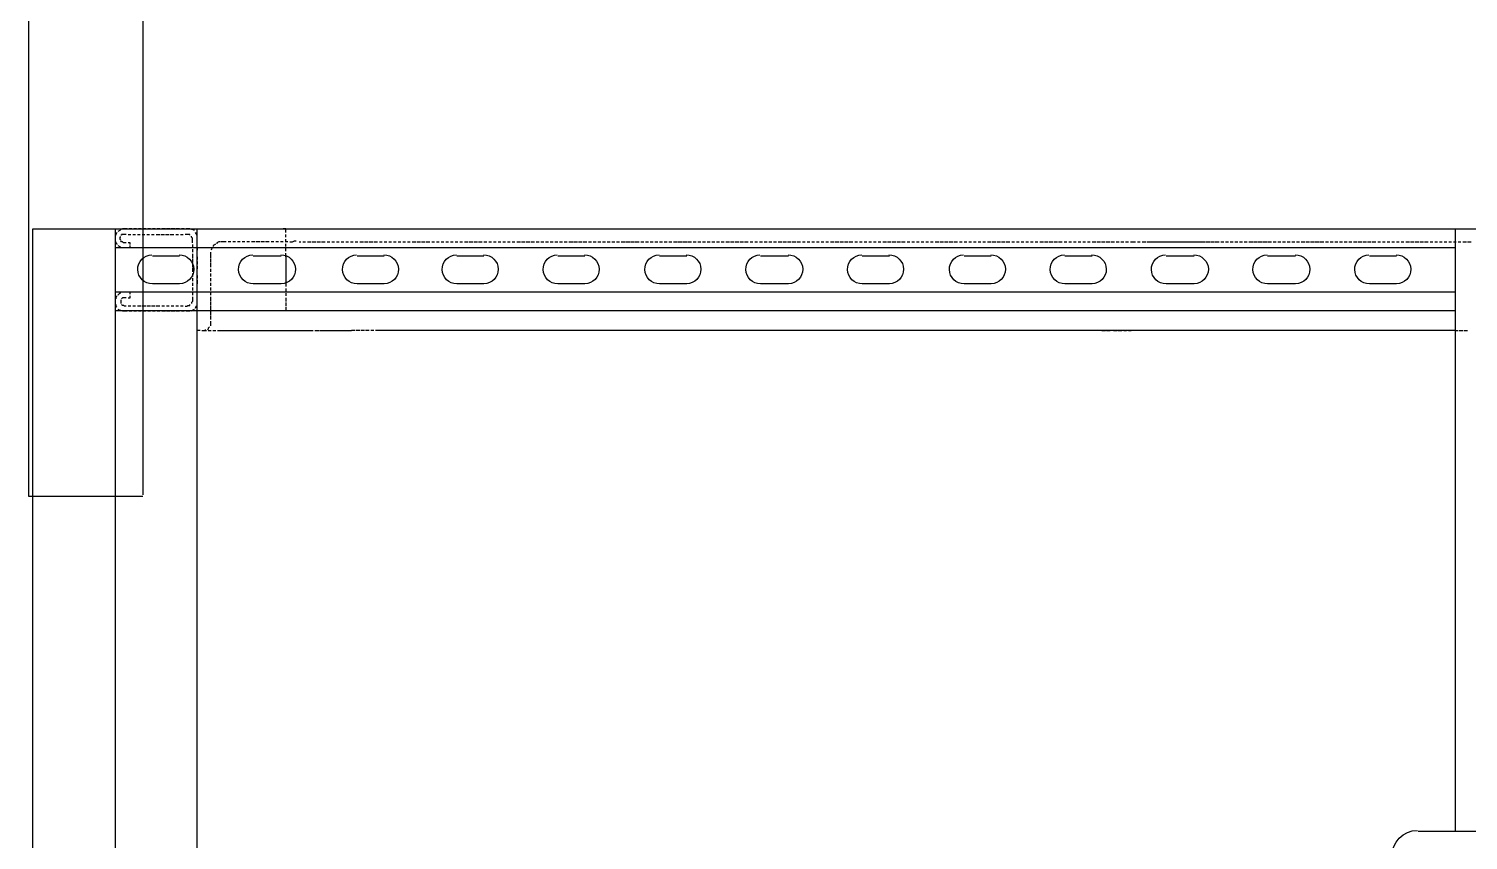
# Model space of a CAD drawing. Header units: feet. Extents: x -159 to 1687, y -48 to 1556.
# Drawn here: x 1222.49 to 1250.86, y 1075.17 to 1091.16 of the extents above; entities that cross this region are included whole.
import ezdxf

# ---------------------------------------------------------------- set-up
doc = ezdxf.new("R2010")
doc.units = ezdxf.units.FT
doc.header["$MEASUREMENT"] = 0
doc.layers.add('PDF8_LP_OBJ-Hidden', color=7, linetype='Continuous')
doc.layers.add('PDF8_LP_OBJ-Misc', color=7, linetype='Continuous')

msp = doc.modelspace()

# ---------------------------------------------------------------- linework, layer by layer
for points in [[(1222.49018, 1081.94789), (1222.49018, 1125.27187)], [(1224.74018, 1125.27187), (1224.74018, 1081.9773)], [(1224.74018, 1081.94789), (1222.49018, 1081.94789)]]:
    msp.add_lwpolyline(points)
at = {"layer": 'PDF8_LP_OBJ-Hidden', "lineweight": 25}
msp.add_line((1225.90278, 1085.21486), (1225.99187, 1085.21486), dxfattribs=at)
for points in [[(1224.30116, 1087.20307), (1224.28275, 1087.18466), (1224.24593, 1087.16625)], [(1224.43003, 1087.22148), (1224.33798, 1087.22148)], [(1224.52208, 1087.22148), (1224.46685, 1087.22148)], [(1224.61412, 1087.22148), (1224.5589, 1087.22148)], [(1224.70617, 1087.22148), (1224.65094, 1087.22148)], [(1224.79822, 1087.22148), (1224.74299, 1087.22148)], [(1224.89026, 1087.22148), (1224.83504, 1087.22148)], [(1224.98231, 1087.22148), (1224.92708, 1087.22148)], [(1225.07436, 1087.22148), (1225.01913, 1087.22148)], [(1225.18482, 1087.22148), (1225.11118, 1087.22148)], [(1225.27686, 1087.22148), (1225.20322, 1087.22148)], [(1225.36891, 1087.22148), (1225.29527, 1087.22148)], [(1225.46096, 1087.22148), (1225.38732, 1087.22148)], [(1225.553, 1087.22148), (1225.49778, 1087.22148)], [(1225.66346, 1087.22148), (1225.58982, 1087.22148)], [(1225.75551, 1087.18466), (1225.71869, 1087.20307), (1225.70028, 1087.20307)], [(1225.81074, 1087.16625), (1225.81074, 1087.22148), (1225.88437, 1087.22148)], [(1225.92119, 1087.22148), (1225.97642, 1087.22148)], [(1226.01324, 1087.22148), (1226.06847, 1087.22148)], [(1226.10529, 1087.22148), (1226.16052, 1087.22148)], [(1226.19733, 1087.22148), (1226.25256, 1087.22148)], [(1226.28938, 1087.22148), (1226.34461, 1087.22148)], [(1226.38143, 1087.22148), (1226.43666, 1087.22148)], [(1226.47348, 1087.22148), (1226.5287, 1087.22148)], [(1226.56552, 1087.22148), (1226.63916, 1087.22148)], [(1226.65757, 1087.22148), (1226.73121, 1087.22148)], [(1226.74962, 1087.22148), (1226.82325, 1087.22148)], [(1226.84166, 1087.22148), (1226.9153, 1087.22148)], [(1226.95212, 1087.22148), (1227.00735, 1087.22148)], [(1227.04417, 1087.22148), (1227.0994, 1087.22148)], [(1227.13621, 1087.22148), (1227.19144, 1087.22148)], [(1227.22826, 1087.22148), (1227.28349, 1087.22148)], [(1227.32031, 1087.22148), (1227.37554, 1087.22148)], [(1227.41236, 1087.22148), (1227.46758, 1087.22148)], [(1227.55963, 1087.14785), (1227.55963, 1087.22148), (1227.5044, 1087.22148)], [(1227.59645, 1087.22148), (1227.67009, 1087.22148)], [(1227.6885, 1087.22148), (1227.76214, 1087.22148)], [(1224.19071, 1087.0558), (1224.19071, 1087.00057)], [(1224.22753, 1087.14785), (1224.20912, 1087.11103), (1224.20912, 1087.09262)], [(1224.20912, 1086.96375), (1224.20912, 1086.94534), (1224.22753, 1086.92693), (1224.22753, 1086.90852)], [(1224.30116, 1087.0558), (1224.28275, 1087.0558), (1224.28275, 1087.01898), (1224.30116, 1087.00057)], [(1224.41162, 1087.11103), (1224.31957, 1087.11103), (1224.31957, 1087.09262), (1224.30116, 1087.09262)], [(1224.41162, 1086.94534), (1224.35639, 1086.94534), (1224.33798, 1086.96375), (1224.31957, 1086.96375), (1224.30116, 1086.98216)], [(1224.44844, 1087.11103), (1224.50367, 1087.11103)], [(1224.48526, 1086.90852), (1224.48526, 1086.94534), (1224.44844, 1086.94534)], [(1224.54049, 1087.11103), (1224.59571, 1087.11103)], [(1224.63253, 1087.11103), (1224.68776, 1087.11103)], [(1224.72458, 1087.11103), (1224.77981, 1087.11103)], [(1224.81663, 1087.11103), (1224.87186, 1087.11103)], [(1224.90867, 1087.11103), (1224.9639, 1087.11103)], [(1225.00072, 1087.11103), (1225.07436, 1087.11103)], [(1225.09277, 1087.11103), (1225.16641, 1087.11103)], [(1225.18482, 1087.11103), (1225.25845, 1087.11103)], [(1225.27686, 1087.11103), (1225.3505, 1087.11103)], [(1225.38732, 1087.11103), (1225.44255, 1087.11103)], [(1225.47937, 1087.11103), (1225.53459, 1087.11103)], [(1225.66346, 1087.09262), (1225.66346, 1087.11103), (1225.57141, 1087.11103)], [(1225.71869, 1086.94534), (1225.71869, 1087.03739), (1225.70028, 1087.0558), (1225.70028, 1087.07421)], [(1225.71869, 1086.90852), (1225.71869, 1086.85329)], [(1225.81074, 1087.09262), (1225.79233, 1087.12944), (1225.77392, 1087.14785)], [(1225.81074, 1086.98216), (1225.81074, 1087.14785)], [(1225.81074, 1086.89011), (1225.81074, 1086.96375)], [(1226.16052, 1086.92693), (1226.16052, 1086.90852), (1226.1237, 1086.89011), (1226.1237, 1086.8717)], [(1226.25256, 1086.96375), (1226.23415, 1086.96375), (1226.19733, 1086.94534), (1226.19733, 1086.92693)], [(1226.38143, 1086.96375), (1226.27097, 1086.96375)], [(1226.47348, 1086.96375), (1226.41825, 1086.96375)], [(1226.56552, 1086.96375), (1226.51029, 1086.96375)], [(1226.65757, 1086.96375), (1226.60234, 1086.96375)], [(1226.74962, 1086.96375), (1226.69439, 1086.96375)], [(1226.84166, 1086.96375), (1226.78644, 1086.96375)], [(1226.95212, 1086.96375), (1226.87848, 1086.96375)], [(1227.04417, 1086.96375), (1226.97053, 1086.96375)], [(1227.13621, 1086.96375), (1227.06258, 1086.96375)], [(1227.22826, 1086.96375), (1227.15462, 1086.96375)], [(1227.32031, 1086.96375), (1227.26508, 1086.96375)], [(1227.41236, 1086.96375), (1227.35713, 1086.96375)], [(1227.5044, 1086.96375), (1227.44917, 1086.96375)], [(1227.59645, 1086.96375), (1227.54122, 1086.96375)], [(1227.55963, 1087.0558), (1227.55963, 1087.11103)], [(1227.55963, 1086.96375), (1227.55963, 1087.01898)], [(1227.55963, 1086.8717), (1227.55963, 1086.92693)], [(1227.63327, 1086.96375), (1227.6885, 1086.96375), (1227.72532, 1086.98216), (1227.76214, 1086.98216)], [(1227.81736, 1086.96375), (1227.85418, 1086.96375)], [(1227.891, 1086.96375), (1227.94623, 1086.96375)], [(1227.98305, 1086.96375), (1228.05669, 1086.96375)], [(1228.0751, 1086.96375), (1228.14873, 1086.96375)], [(1228.16714, 1086.96375), (1228.24078, 1086.96375)], [(1228.25919, 1086.96375), (1228.33283, 1086.96375)], [(1228.36965, 1086.96375), (1228.42487, 1086.96375)], [(1228.46169, 1086.96375), (1228.51692, 1086.96375)], [(1228.55374, 1086.96375), (1228.60897, 1086.96375)], [(1228.64579, 1086.96375), (1228.70102, 1086.96375)], [(1228.73783, 1086.96375), (1228.79306, 1086.96375)], [(1228.82988, 1086.96375), (1228.88511, 1086.96375)], [(1228.92193, 1086.96375), (1228.97716, 1086.96375)], [(1229.01398, 1086.96375), (1229.08761, 1086.96375)], [(1229.10602, 1086.96375), (1229.17966, 1086.96375)], [(1229.19807, 1086.96375), (1229.27171, 1086.96375)], [(1229.29012, 1086.96375), (1229.36376, 1086.96375)], [(1229.40057, 1086.96375), (1229.4558, 1086.96375)], [(1229.49262, 1086.96375), (1229.54785, 1086.96375)], [(1229.58467, 1086.96375), (1229.6399, 1086.96375)], [(1229.67672, 1086.96375), (1229.73194, 1086.96375)], [(1229.76876, 1086.96375), (1229.82399, 1086.96375)], [(1229.86081, 1086.96375), (1229.91604, 1086.96375)], [(1229.95286, 1086.96375), (1230.00808, 1086.96375)], [(1230.0449, 1086.96375), (1230.11854, 1086.96375)], [(1230.13695, 1086.96375), (1230.21059, 1086.96375)], [(1230.229, 1086.96375), (1230.30264, 1086.96375)], [(1230.32105, 1086.96375), (1230.39468, 1086.96375)], [(1230.4315, 1086.96375), (1230.48673, 1086.96375)], [(1230.52355, 1086.96375), (1230.57878, 1086.96375)], [(1230.6156, 1086.96375), (1230.67082, 1086.96375)], [(1230.70764, 1086.96375), (1230.76287, 1086.96375)], [(1230.79969, 1086.96375), (1230.85492, 1086.96375)], [(1230.89174, 1086.96375), (1230.94697, 1086.96375)], [(1230.98378, 1086.96375), (1231.03901, 1086.96375)], [(1231.07583, 1086.96375), (1231.14947, 1086.96375)], [(1231.16788, 1086.96375), (1231.24152, 1086.96375)], [(1231.25993, 1086.96375), (1231.33356, 1086.96375)], [(1231.35197, 1086.96375), (1231.42561, 1086.96375)], [(1231.46243, 1086.96375), (1231.51766, 1086.96375)], [(1231.55448, 1086.96375), (1231.6097, 1086.96375)], [(1231.64652, 1086.96375), (1231.70175, 1086.96375)], [(1231.73857, 1086.96375), (1231.7938, 1086.96375)], [(1231.83062, 1086.96375), (1231.88585, 1086.96375)], [(1231.92267, 1086.96375), (1231.97789, 1086.96375)], [(1232.01471, 1086.96375), (1232.06994, 1086.96375)], [(1232.10676, 1086.96375), (1232.1804, 1086.96375)], [(1232.19881, 1086.96375), (1232.27244, 1086.96375)], [(1232.29085, 1086.96375), (1232.36449, 1086.96375)], [(1232.3829, 1086.96375), (1232.45654, 1086.96375)], [(1232.49336, 1086.96375), (1232.54859, 1086.96375)], [(1232.5854, 1086.96375), (1232.64063, 1086.96375)], [(1232.67745, 1086.96375), (1232.73268, 1086.96375)], [(1232.7695, 1086.96375), (1232.82473, 1086.96375)], [(1232.86155, 1086.96375), (1232.91677, 1086.96375)], [(1232.95359, 1086.96375), (1233.00882, 1086.96375)], [(1233.04564, 1086.96375), (1233.10087, 1086.96375)], [(1233.13769, 1086.96375), (1233.21132, 1086.96375)], [(1233.22973, 1086.96375), (1233.30337, 1086.96375)], [(1233.32178, 1086.96375), (1233.39542, 1086.96375)], [(1233.41383, 1086.96375), (1233.48747, 1086.96375)], [(1233.52429, 1086.96375), (1233.57951, 1086.96375)], [(1233.61633, 1086.96375), (1233.67156, 1086.96375)], [(1233.70838, 1086.96375), (1233.76361, 1086.96375)], [(1233.80043, 1086.96375), (1233.85565, 1086.96375)], [(1233.89247, 1086.96375), (1233.9477, 1086.96375)], [(1233.98452, 1086.96375), (1234.03975, 1086.96375)], [(1234.07657, 1086.96375), (1234.1318, 1086.96375)], [(1234.16861, 1086.96375), (1234.24225, 1086.96375)], [(1234.26066, 1086.96375), (1234.3343, 1086.96375)], [(1234.35271, 1086.96375), (1234.42635, 1086.96375)], [(1234.44476, 1086.96375), (1234.51839, 1086.96375)], [(1234.55521, 1086.96375), (1234.61044, 1086.96375)], [(1234.64726, 1086.96375), (1234.70249, 1086.96375)], [(1234.73931, 1086.96375), (1234.79454, 1086.96375)], [(1234.83135, 1086.96375), (1234.88658, 1086.96375)], [(1234.9234, 1086.96375), (1234.97863, 1086.96375)], [(1235.01545, 1086.96375), (1235.07068, 1086.96375)], [(1235.1075, 1086.96375), (1235.16272, 1086.96375)], [(1235.19954, 1086.96375), (1235.27318, 1086.96375)], [(1235.29159, 1086.96375), (1235.36523, 1086.96375)], [(1235.38364, 1086.96375), (1235.45727, 1086.96375)], [(1235.47568, 1086.96375), (1235.54932, 1086.96375)], [(1235.58614, 1086.96375), (1235.64137, 1086.96375)], [(1235.67819, 1086.96375), (1235.73342, 1086.96375)], [(1235.77023, 1086.96375), (1235.82546, 1086.96375)], [(1235.86228, 1086.96375), (1235.91751, 1086.96375)], [(1235.95433, 1086.96375), (1236.00956, 1086.96375)], [(1236.04638, 1086.96375), (1236.1016, 1086.96375)], [(1236.13842, 1086.96375), (1236.19365, 1086.96375)], [(1236.23047, 1086.96375), (1236.30411, 1086.96375)], [(1236.32252, 1086.96375), (1236.39616, 1086.96375)], [(1236.41456, 1086.96375), (1236.4882, 1086.96375)], [(1236.50661, 1086.96375), (1236.58025, 1086.96375)], [(1236.59866, 1086.96375), (1236.6723, 1086.96375)], [(1236.70912, 1086.96375), (1236.76434, 1086.96375)], [(1236.80116, 1086.96375), (1236.85639, 1086.96375)], [(1236.89321, 1086.96375), (1236.94844, 1086.96375)], [(1236.98526, 1086.96375), (1237.04049, 1086.96375)], [(1237.0773, 1086.96375), (1237.13253, 1086.96375)], [(1237.16935, 1086.96375), (1237.22458, 1086.96375)], [(1237.2614, 1086.96375), (1237.33504, 1086.96375)], [(1237.35345, 1086.96375), (1237.42708, 1086.96375)], [(1237.44549, 1086.96375), (1237.51913, 1086.96375)], [(1237.53754, 1086.96375), (1237.61118, 1086.96375)], [(1237.62959, 1086.96375), (1237.70322, 1086.96375)], [(1237.74004, 1086.96375), (1237.79527, 1086.96375)], [(1237.83209, 1086.96375), (1237.88732, 1086.96375)], [(1237.92414, 1086.96375), (1237.97937, 1086.96375)], [(1238.01618, 1086.96375), (1238.07141, 1086.96375)], [(1238.10823, 1086.96375), (1238.16346, 1086.96375)], [(1238.20028, 1086.96375), (1238.25551, 1086.96375)], [(1238.29233, 1086.96375), (1238.36596, 1086.96375)], [(1238.38437, 1086.96375), (1238.45801, 1086.96375)], [(1238.47642, 1086.96375), (1238.55006, 1086.96375)], [(1238.56847, 1086.96375), (1238.64211, 1086.96375)], [(1238.66051, 1086.96375), (1238.73415, 1086.96375)], [(1238.77097, 1086.96375), (1238.8262, 1086.96375)], [(1238.86302, 1086.96375), (1238.91825, 1086.96375)], [(1238.95507, 1086.96375), (1239.01029, 1086.96375)], [(1239.04711, 1086.96375), (1239.10234, 1086.96375)], [(1239.13916, 1086.96375), (1239.19439, 1086.96375)], [(1239.23121, 1086.96375), (1239.28644, 1086.96375)], [(1239.32325, 1086.96375), (1239.39689, 1086.96375)], [(1239.4153, 1086.96375), (1239.48894, 1086.96375)], [(1239.50735, 1086.96375), (1239.58099, 1086.96375)], [(1239.5994, 1086.96375), (1239.67303, 1086.96375)], [(1239.69144, 1086.96375), (1239.76508, 1086.96375)], [(1239.8019, 1086.96375), (1239.85713, 1086.96375)], [(1239.89395, 1086.96375), (1239.94917, 1086.96375)], [(1239.98599, 1086.96375), (1240.04122, 1086.96375)], [(1240.07804, 1086.96375), (1240.13327, 1086.96375)], [(1240.17009, 1086.96375), (1240.22532, 1086.96375)], [(1240.26213, 1086.96375), (1240.31736, 1086.96375)], [(1240.35418, 1086.96375), (1240.42782, 1086.96375)], [(1240.44623, 1086.96375), (1240.51987, 1086.96375)], [(1240.53828, 1086.96375), (1240.61191, 1086.96375)], [(1240.63032, 1086.96375), (1240.70396, 1086.96375)], [(1240.72237, 1086.96375), (1240.79601, 1086.96375)], [(1240.83283, 1086.96375), (1240.88806, 1086.96375)], [(1240.92487, 1086.96375), (1240.9801, 1086.96375)], [(1241.01692, 1086.96375), (1241.07215, 1086.96375)], [(1241.10897, 1086.96375), (1241.1642, 1086.96375)], [(1241.20102, 1086.96375), (1241.25624, 1086.96375)], [(1241.29306, 1086.96375), (1241.34829, 1086.96375)], [(1241.38511, 1086.96375), (1241.45875, 1086.96375)], [(1241.47716, 1086.96375), (1241.55079, 1086.96375)], [(1241.5692, 1086.96375), (1241.64284, 1086.96375)], [(1241.66125, 1086.96375), (1241.73489, 1086.96375)], [(1241.7533, 1086.96375), (1241.82694, 1086.96375)], [(1241.86375, 1086.96375), (1241.91898, 1086.96375)], [(1241.9558, 1086.96375), (1242.01103, 1086.96375)], [(1242.04785, 1086.96375), (1242.10308, 1086.96375)], [(1242.1399, 1086.96375), (1242.19512, 1086.96375)], [(1242.23194, 1086.96375), (1242.28717, 1086.96375)], [(1242.32399, 1086.96375), (1242.37922, 1086.96375)], [(1242.41604, 1086.96375), (1242.48968, 1086.96375)], [(1242.50808, 1086.96375), (1242.58172, 1086.96375)], [(1242.60013, 1086.96375), (1242.67377, 1086.96375)], [(1242.69218, 1086.96375), (1242.76582, 1086.96375)], [(1242.78423, 1086.96375), (1242.85786, 1086.96375)], [(1242.89468, 1086.96375), (1242.94991, 1086.96375)], [(1242.98673, 1086.96375), (1243.04196, 1086.96375)], [(1243.07878, 1086.96375), (1243.13401, 1086.96375)], [(1243.17082, 1086.96375), (1243.22605, 1086.96375)], [(1243.26287, 1086.96375), (1243.3181, 1086.96375)], [(1243.35492, 1086.96375), (1243.41015, 1086.96375)], [(1243.44697, 1086.96375), (1243.5206, 1086.96375)], [(1243.53901, 1086.96375), (1243.61265, 1086.96375)], [(1243.63106, 1086.96375), (1243.7047, 1086.96375)], [(1243.72311, 1086.96375), (1243.79674, 1086.96375)], [(1243.81515, 1086.96375), (1243.88879, 1086.96375)], [(1243.92561, 1086.96375), (1243.98084, 1086.96375)], [(1244.01766, 1086.96375), (1244.07289, 1086.96375)], [(1244.1097, 1086.96375), (1244.16493, 1086.96375)], [(1244.20175, 1086.96375), (1244.30546, 1086.96375)], [(1244.34228, 1086.96375), (1244.3975, 1086.96375)], [(1244.43432, 1086.96375), (1244.50796, 1086.96375)], [(1244.52637, 1086.96375), (1245.67451, 1086.96375)], [(1245.69292, 1086.96375), (1245.76655, 1086.96375)], [(1245.78496, 1086.96375), (1245.8586, 1086.96375)], [(1245.87701, 1086.96375), (1245.95065, 1086.96375)], [(1245.98747, 1086.96375), (1246.04269, 1086.96375)], [(1246.07951, 1086.96375), (1246.13474, 1086.96375)], [(1246.17156, 1086.96375), (1246.22679, 1086.96375)], [(1246.26361, 1086.96375), (1246.31884, 1086.96375)], [(1246.35565, 1086.96375), (1246.41088, 1086.96375)], [(1246.4477, 1086.96375), (1246.50293, 1086.96375)], [(1246.53975, 1086.96375), (1246.61339, 1086.96375)], [(1246.6318, 1086.96375), (1246.70543, 1086.96375)], [(1246.72384, 1086.96375), (1246.79748, 1086.96375)], [(1246.81589, 1086.96375), (1246.88953, 1086.96375)], [(1246.90794, 1086.96375), (1246.98157, 1086.96375)], [(1247.01839, 1086.96375), (1247.07362, 1086.96375)], [(1247.11044, 1086.96375), (1247.16567, 1086.96375)], [(1247.20249, 1086.96375), (1247.25772, 1086.96375)], [(1247.29454, 1086.96375), (1247.34976, 1086.96375)], [(1247.38658, 1086.96375), (1247.44181, 1086.96375)], [(1247.47863, 1086.96375), (1247.53386, 1086.96375)], [(1247.57068, 1086.96375), (1247.64431, 1086.96375)], [(1247.66272, 1086.96375), (1247.73636, 1086.96375)], [(1247.75477, 1086.96375), (1247.82841, 1086.96375)], [(1247.84682, 1086.96375), (1247.92046, 1086.96375)], [(1247.93886, 1086.96375), (1248.0125, 1086.96375)], [(1248.04932, 1086.96375), (1248.10455, 1086.96375)], [(1248.14137, 1086.96375), (1248.1966, 1086.96375)], [(1248.23342, 1086.96375), (1248.28864, 1086.96375)], [(1248.32546, 1086.96375), (1248.38069, 1086.96375)], [(1248.41751, 1086.96375), (1248.47274, 1086.96375)], [(1248.50956, 1086.96375), (1248.56479, 1086.96375)], [(1248.6016, 1086.96375), (1248.67524, 1086.96375)], [(1248.69365, 1086.96375), (1248.76729, 1086.96375)], [(1248.7857, 1086.96375), (1248.85934, 1086.96375)], [(1248.87775, 1086.96375), (1248.95138, 1086.96375)], [(1248.96979, 1086.96375), (1249.04343, 1086.96375)], [(1249.08025, 1086.96375), (1249.13548, 1086.96375)], [(1249.1723, 1086.96375), (1249.22752, 1086.96375)], [(1249.26434, 1086.96375), (1249.31957, 1086.96375)], [(1249.35639, 1086.96375), (1249.41162, 1086.96375)], [(1249.44844, 1086.96375), (1249.50367, 1086.96375)], [(1249.54048, 1086.96375), (1249.59571, 1086.96375)], [(1249.63253, 1086.96375), (1249.70617, 1086.96375)], [(1249.72458, 1086.96375), (1249.79822, 1086.96375)], [(1249.81663, 1086.96375), (1249.89026, 1086.96375)], [(1249.90867, 1086.96375), (1249.98231, 1086.96375)], [(1250.00072, 1086.96375), (1250.07436, 1086.96375)], [(1250.11118, 1086.96375), (1250.16641, 1086.96375)], [(1250.20322, 1086.96375), (1250.25845, 1086.96375)], [(1250.29527, 1086.96375), (1250.3505, 1086.96375)], [(1250.38732, 1086.96375), (1250.44255, 1086.96375)], [(1250.47937, 1086.96375), (1250.53459, 1086.96375)], [(1250.57141, 1086.96375), (1250.62664, 1086.96375)], [(1250.66346, 1086.96375), (1250.71869, 1086.96375)], [(1250.75551, 1086.96375), (1250.82914, 1086.96375)], [(1250.84755, 1086.96375), (1250.92119, 1086.96375)], [(1224.24593, 1086.89011), (1224.28275, 1086.8717), (1224.30116, 1086.85329)], [(1224.33798, 1086.85329), (1224.41162, 1086.85329)], [(1224.44844, 1086.85329), (1224.48526, 1086.85329), (1224.48526, 1086.89011)], [(1225.71869, 1086.81648), (1225.71869, 1086.76125)], [(1225.71869, 1086.72443), (1225.71869, 1086.65079)], [(1225.71869, 1086.63238), (1225.71869, 1086.55874)], [(1225.81074, 1086.85329), (1225.81074, 1086.79807)], [(1225.81074, 1086.70602), (1225.81074, 1086.76125)], [(1225.81074, 1086.6692), (1225.81074, 1086.61397)], [(1226.06847, 1086.76125), (1226.06847, 1086.65079)], [(1226.06847, 1086.63238), (1226.06847, 1086.55874)], [(1226.10529, 1086.85329), (1226.08688, 1086.79807)], [(1227.55963, 1086.77966), (1227.55963, 1086.83488)], [(1227.55963, 1086.6692), (1227.55963, 1086.74284)], [(1225.71869, 1086.54033), (1225.71869, 1086.4667)], [(1225.71869, 1086.44829), (1225.71869, 1086.37465)], [(1225.71869, 1086.33783), (1225.71869, 1086.2826)], [(1225.81074, 1086.57715), (1225.81074, 1086.52192)], [(1225.81074, 1086.48511), (1225.81074, 1086.42988)], [(1225.81074, 1086.33783), (1225.81074, 1086.39306)], [(1226.06847, 1086.54033), (1226.06847, 1086.4667)], [(1226.06847, 1086.42988), (1226.06847, 1086.37465)], [(1226.06847, 1086.33783), (1226.06847, 1086.2826)], [(1225.71869, 1086.24578), (1225.71869, 1086.19056)], [(1225.71869, 1086.15374), (1225.71869, 1086.09851)], [(1225.71869, 1086.06169), (1225.71869, 1086.00646)], [(1225.81074, 1086.30101), (1225.81074, 1086.24578)], [(1225.81074, 1086.20896), (1225.81074, 1086.13533)], [(1225.81074, 1086.04328), (1225.81074, 1086.11692)], [(1226.06847, 1086.24578), (1226.06847, 1086.19056)], [(1226.06847, 1086.15374), (1226.06847, 1086.09851)], [(1226.06847, 1086.06169), (1226.06847, 1086.00646)], [(1227.55963, 1086.15374), (1227.55963, 1086.0801)], [(1224.19071, 1085.82237), (1224.19071, 1085.74873)], [(1224.22753, 1085.896), (1224.20912, 1085.85919), (1224.20912, 1085.84078)], [(1224.30116, 1085.95123), (1224.28275, 1085.95123), (1224.24593, 1085.91441)], [(1224.30116, 1085.82237), (1224.30116, 1085.74873)], [(1224.41162, 1085.85919), (1224.33798, 1085.85919), (1224.31957, 1085.84078)], [(1224.41162, 1085.96964), (1224.33798, 1085.96964)], [(1224.48526, 1085.93282), (1224.48526, 1085.96964), (1224.44844, 1085.96964)], [(1224.44844, 1085.85919), (1224.48526, 1085.85919), (1224.48526, 1085.896)], [(1225.71869, 1085.87759), (1225.71869, 1085.78555), (1225.70028, 1085.76714), (1225.70028, 1085.74873)], [(1225.71869, 1085.96964), (1225.71869, 1085.91441)], [(1225.81074, 1085.95123), (1225.81074, 1086.02487)], [(1225.81074, 1085.85919), (1225.81074, 1085.93282)], [(1225.81074, 1085.74873), (1225.81074, 1085.82237)], [(1226.06847, 1085.96964), (1226.06847, 1085.91441)], [(1226.06847, 1085.87759), (1226.06847, 1085.80396)], [(1226.06847, 1085.78555), (1226.06847, 1085.71191)], [(1227.55963, 1086.04328), (1227.55963, 1085.98805)], [(1227.55963, 1085.95123), (1227.55963, 1085.896)], [(1227.55963, 1085.85919), (1227.55963, 1085.78555)], [(1227.55963, 1085.76714), (1227.55963, 1085.6935)], [(1224.20912, 1085.73032), (1224.20912, 1085.6935), (1224.22753, 1085.67509)], [(1224.24593, 1085.63827), (1224.28275, 1085.61986), (1224.30116, 1085.61986)], [(1224.41162, 1085.6935), (1224.3748, 1085.6935), (1224.35639, 1085.71191), (1224.33798, 1085.71191), (1224.31957, 1085.73032)], [(1224.33798, 1085.60145), (1224.43003, 1085.60145)], [(1224.50367, 1085.6935), (1224.44844, 1085.6935)], [(1224.46685, 1085.60145), (1224.52208, 1085.60145)], [(1224.59571, 1085.6935), (1224.54049, 1085.6935)], [(1224.5589, 1085.60145), (1224.61412, 1085.60145)], [(1224.70617, 1085.6935), (1224.63253, 1085.6935)], [(1224.65094, 1085.60145), (1224.70617, 1085.60145)], [(1224.79822, 1085.6935), (1224.72458, 1085.6935)], [(1224.74299, 1085.60145), (1224.79822, 1085.60145)], [(1224.89026, 1085.6935), (1224.81663, 1085.6935)], [(1224.83504, 1085.60145), (1224.89026, 1085.60145)], [(1224.98231, 1085.6935), (1224.90867, 1085.6935)], [(1224.92708, 1085.60145), (1224.98231, 1085.60145)], [(1225.07436, 1085.6935), (1225.00072, 1085.6935)], [(1225.01913, 1085.60145), (1225.07436, 1085.60145)], [(1225.16641, 1085.6935), (1225.11118, 1085.6935)], [(1225.11118, 1085.60145), (1225.18482, 1085.60145)], [(1225.25845, 1085.6935), (1225.20322, 1085.6935)], [(1225.20322, 1085.60145), (1225.27686, 1085.60145)], [(1225.3505, 1085.6935), (1225.29527, 1085.6935)], [(1225.29527, 1085.60145), (1225.36891, 1085.60145)], [(1225.44255, 1085.6935), (1225.38732, 1085.6935)], [(1225.38732, 1085.60145), (1225.46096, 1085.60145)], [(1225.53459, 1085.6935), (1225.47937, 1085.6935)], [(1225.49778, 1085.60145), (1225.553, 1085.60145)], [(1225.57141, 1085.6935), (1225.60823, 1085.6935), (1225.62664, 1085.71191), (1225.66346, 1085.71191), (1225.66346, 1085.73032)], [(1225.58982, 1085.60145), (1225.66346, 1085.60145)], [(1225.70028, 1085.60145), (1225.71869, 1085.61986), (1225.75551, 1085.63827)], [(1225.77392, 1085.65668), (1225.79233, 1085.6935), (1225.81074, 1085.71191)], [(1225.81074, 1085.67509), (1225.81074, 1085.73032)], [(1225.81074, 1085.58304), (1225.81074, 1085.63827)], [(1225.81074, 1085.491), (1225.81074, 1085.54623)], [(1226.06847, 1085.6935), (1226.06847, 1085.61986)], [(1226.06847, 1085.60145), (1226.06847, 1085.52782)], [(1226.06847, 1085.50941), (1226.06847, 1085.43577)], [(1227.55963, 1085.67509), (1227.55963, 1085.60145)], [(1225.81074, 1085.39895), (1225.81074, 1085.45418)], [(1225.81074, 1085.3069), (1225.81074, 1085.36213)], [(1225.86596, 1085.21486), (1225.81074, 1085.21486), (1225.81074, 1085.27008)], [(1225.97642, 1085.21486), (1225.97642, 1085.23326)], [(1226.01324, 1085.23326), (1226.03165, 1085.25167), (1226.03165, 1085.27008), (1226.05006, 1085.28849)], [(1226.02869, 1085.21486), (1226.08392, 1085.21486)], [(1226.06847, 1085.39895), (1226.06847, 1085.3069)], [(1226.12074, 1085.21486), (1226.17597, 1085.21486)], [(1226.21278, 1085.21486), (1228.0935, 1085.21486)], [(1228.13032, 1085.21486), (1228.20396, 1085.21486)], [(1228.22237, 1085.21486), (1228.29601, 1085.21486)], [(1228.92193, 1085.21486), (1228.84829, 1085.21486)], [(1229.01398, 1085.21486), (1228.94034, 1085.21486)], [(1229.10602, 1085.21486), (1229.03239, 1085.21486)], [(1229.19807, 1085.21486), (1229.12443, 1085.21486)], [(1229.29012, 1085.21486), (1229.23489, 1085.21486)], [(1229.38216, 1085.21486), (1229.32694, 1085.21486)], [(1243.63984, 1085.21486), (1243.71348, 1085.21486)], [(1243.73189, 1085.21486), (1243.80553, 1085.21486)], [(1243.87038, 1085.21486), (1243.94402, 1085.21486)], [(1243.96243, 1085.21486), (1244.03607, 1085.21486)], [(1244.07289, 1085.21486), (1244.12811, 1085.21486)], [(1244.16493, 1085.21486), (1244.22016, 1085.21486)], [(1250.60823, 1085.21486), (1250.66346, 1085.21486)], [(1250.68187, 1085.21486), (1250.75551, 1085.21486)], [(1250.77392, 1085.21486), (1250.84755, 1085.21486)]]:
    msp.add_lwpolyline(points, dxfattribs=at)
at = {"layer": 'PDF8_LP_OBJ-Misc', "lineweight": 25}
for p, q in [((1250.60823, 1085.96964), (1224.19071, 1085.96964)), ((1250.60823, 1085.60145), (1224.19071, 1085.60145)), ((1250.60823, 1085.21486), (1229.38216, 1085.21486))]:
    msp.add_line(p, q, dxfattribs=at)
for points in [[(1224.19071, 1087.22148), (1224.19071, 1034.01824), (1222.57068, 1034.01824), (1222.57068, 1087.22148), (1275.79233, 1087.22148)], [(1225.81074, 1067.22885), (1225.81074, 1087.22148)], [(1250.60823, 1075.3474), (1250.60823, 1087.22148)], [(1224.19071, 1086.85329), (1250.60823, 1086.85329)], [(1224.92708, 1086.68761), (1225.46096, 1086.68761)], [(1226.9153, 1086.68761), (1227.46758, 1086.68761)], [(1227.55963, 1086.6692), (1227.55963, 1086.15374)], [(1228.9628, 1086.68761), (1229.49667, 1086.68761)], [(1230.92856, 1086.68761), (1231.46243, 1086.68761)], [(1232.91677, 1086.68761), (1233.45065, 1086.68761)], [(1234.9234, 1086.68761), (1235.45727, 1086.68761)], [(1236.91162, 1086.68761), (1237.4639, 1086.68761)], [(1238.91825, 1086.68761), (1239.45212, 1086.68761)], [(1240.92487, 1086.68761), (1241.45875, 1086.68761)], [(1242.91309, 1086.68761), (1243.44697, 1086.68761)], [(1244.90677, 1086.68761), (1245.45905, 1086.68761)], [(1246.90794, 1086.68761), (1247.46022, 1086.68761)], [(1248.91456, 1086.68761), (1249.44844, 1086.68761)], [(1225.93664, 1085.21486), (1225.99187, 1085.21486)], [(1228.29601, 1085.21486), (1228.84829, 1085.21486)], [(1249.87185, 1075.3474), (1273.10455, 1075.3474)]]:
    msp.add_lwpolyline(points, dxfattribs=at)
for points in [[(1225.45279, 1086.70602, -0.99636306), (1225.46096, 1086.13533), (1224.92708, 1086.13533, -0.99636306), (1224.91684, 1086.70602)], [(1227.45942, 1086.70602, -0.99636306), (1227.46758, 1086.13533), (1226.9153, 1086.13533, -0.99636306), (1226.90506, 1086.70602)], [(1229.48851, 1086.70602, -0.99636306), (1229.49667, 1086.13533), (1228.9628, 1086.13533, -0.99636306), (1228.95256, 1086.70602)], [(1231.45426, 1086.70602, -0.99636306), (1231.46243, 1086.13533), (1230.92856, 1086.13533, -0.99636306), (1230.91831, 1086.70602)], [(1233.44248, 1086.70602, -0.99636306), (1233.45065, 1086.13533), (1232.91677, 1086.13533, -0.99636306), (1232.90653, 1086.70602)], [(1235.44911, 1086.70602, -0.99636306), (1235.45727, 1086.13533), (1234.9234, 1086.13533, -0.99636306), (1234.91316, 1086.70602)], [(1237.45574, 1086.70602, -0.99636306), (1237.4639, 1086.13533), (1236.91162, 1086.13533, -0.99636306), (1236.90138, 1086.70602)], [(1239.44395, 1086.70602, -0.99636306), (1239.45212, 1086.13533), (1238.91825, 1086.13533, -0.99636306), (1238.908, 1086.70602)], [(1241.45058, 1086.70602, -0.99636306), (1241.45875, 1086.13533), (1240.92487, 1086.13533, -0.99636306), (1240.91463, 1086.70602)], [(1243.4388, 1086.70602, -0.99636306), (1243.44697, 1086.13533), (1242.91309, 1086.13533, -0.99636306), (1242.90285, 1086.70602)], [(1245.45089, 1086.70602, -0.99636306), (1245.45905, 1086.13533), (1244.90677, 1086.13533, -0.99636306), (1244.89652, 1086.70602)], [(1247.45205, 1086.70602, -0.99636306), (1247.46022, 1086.13533), (1246.90794, 1086.13533, -0.99636306), (1246.89769, 1086.70602)], [(1249.44027, 1086.70602, -0.99636306), (1249.44844, 1086.13533), (1248.91456, 1086.13533, -0.99636306), (1248.90432, 1086.70602)], [(1273.09534, 1075.36581, -0.41421355), (1273.6016, 1074.85035), (1273.6016, 1051.60845, -0.41421355), (1273.10455, 1051.10219), (1249.86265, 1051.10219, -0.41421355), (1249.35639, 1051.59925), (1249.35639, 1074.85035, -0.41421355), (1249.86265, 1075.36581)]]:
    msp.add_lwpolyline(points, format="xyb", dxfattribs=at)

doc.saveas('drawing.dxf')
